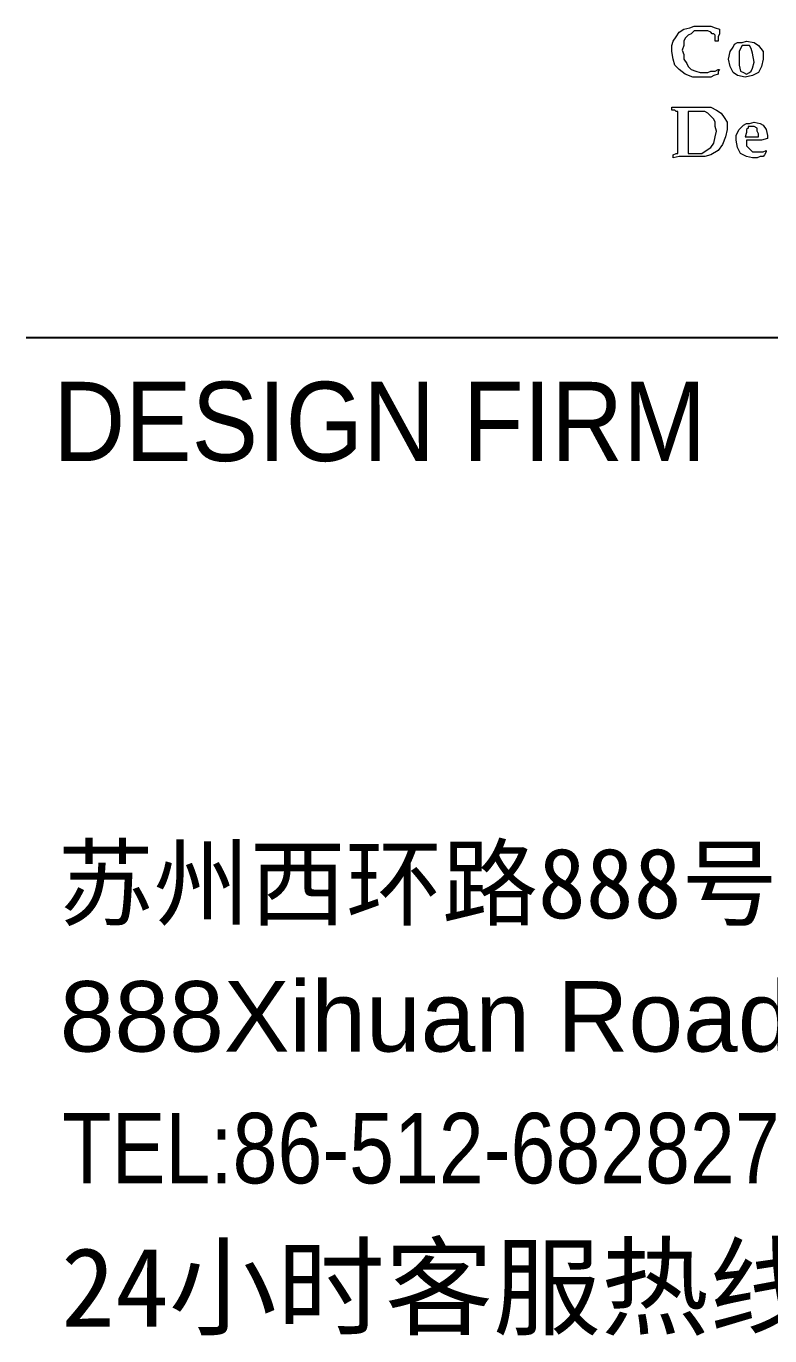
# Model space of a CAD drawing. Header units: millimetres. Extents: x -114775 to 228300, y -175499 to 108657.
# Drawn here: x -101218.99 to -101202.09, y -112158.54 to -112128.79 of the extents above; entities that cross this region are included whole.
import ezdxf
from ezdxf.enums import TextEntityAlignment as Align

# ---------------------------------------------------------------- set-up
doc = ezdxf.new("R2010")
doc.units = ezdxf.units.MM
doc.header["$LTSCALE"] = 1000
doc.layers.get('0').update_dxf_attribs({"linetype": 'CONTINUOUS'})
doc.layers.add('W-图框', color=251, linetype='CONTINUOUS')
doc.styles.add('A2图框$0$WMF-Arial0', font='arial.ttf')
doc.styles.add('A2图框$0$WMF-宋体0', font='')
doc.styles.add('A2图框$0$WMF-黑体0', font='simhei.ttf')
doc.styles.add('WORD-2', font='simhei.ttf')
doc.styles.add('WORD-3', font='')
doc.styles.get('A2图框$0$WMF-宋体0').set_extended_font_data('SimSun', bold=True)
doc.styles.get('WORD-3').set_extended_font_data('SimSun')

# ---------------------------------------------------------------- blocks, each defined once
blk = doc.blocks.new('gslogo')
at = {"color": 251, "lineweight": 0}
for p, q in [((5178.568, -2064.576), (5178.725, -2064.472)), ((5178.725, -2064.472), (5178.933, -2064.42)), ((5178.933, -2064.42), (5179.089, -2064.368)), ((5179.089, -2064.368), (5179.349, -2064.368)), ((5179.349, -2064.368), (5179.506, -2064.368)), ((5179.506, -2064.368), (5179.662, -2064.368)), ((5179.662, -2064.368), (5179.818, -2064.42)), ((5179.818, -2064.42), (5179.974, -2064.472)), ((5179.974, -2064.472), (5179.974, -2064.472)), ((5179.974, -2064.472), (5179.974, -2064.576)), ((5178.308, -2065.044), (5178.36, -2064.888)), ((5178.36, -2064.888), (5178.464, -2064.732)), ((5178.464, -2064.732), (5178.568, -2064.576)), ((5178.777, -2064.784), (5178.725, -2064.888)), ((5178.725, -2064.888), (5178.725, -2065.044)), ((5178.881, -2064.68), (5178.777, -2064.784)), ((5178.985, -2064.628), (5178.881, -2064.68)), ((5179.089, -2064.524), (5178.985, -2064.628)), ((5179.193, -2064.524), (5179.089, -2064.524)), ((5179.349, -2064.524), (5179.193, -2064.524)), ((5179.453, -2064.524), (5179.349, -2064.524)), ((5179.558, -2064.524), (5179.453, -2064.524)), ((5179.662, -2064.576), (5179.558, -2064.524)), ((5179.714, -2064.628), (5179.662, -2064.576)), ((5179.766, -2064.628), (5179.714, -2064.628)), ((5179.818, -2064.68), (5179.766, -2064.628)), ((5179.818, -2064.732), (5179.818, -2064.68)), ((5179.818, -2064.888), (5179.818, -2064.732)), ((5179.922, -2064.888), (5179.818, -2064.888)), ((5179.974, -2064.628), (5179.922, -2064.732)), ((5179.922, -2064.732), (5179.922, -2064.888)), ((5179.974, -2064.576), (5179.974, -2064.628)), ((5180.755, -2064.94), (5180.911, -2064.888)), ((5180.911, -2064.888), (5181.172, -2064.94)), ((5178.308, -2065.253), (5178.308, -2065.044)), ((5178.36, -2065.513), (5178.308, -2065.253)), ((5178.725, -2065.044), (5178.672, -2065.201)), ((5178.672, -2065.201), (5178.725, -2065.357)), ((5178.725, -2065.357), (5178.725, -2065.513)), ((5180.287, -2065.513), (5180.339, -2065.253)), ((5180.339, -2065.253), (5180.443, -2065.096)), ((5180.443, -2065.096), (5180.495, -2064.992)), ((5180.495, -2064.992), (5180.599, -2064.94)), ((5180.599, -2064.94), (5180.755, -2064.94)), ((5180.703, -2065.149), (5180.651, -2065.253)), ((5180.651, -2065.253), (5180.651, -2065.461)), ((5180.755, -2065.044), (5180.703, -2065.149)), ((5180.859, -2065.044), (5180.755, -2065.044)), ((5181.015, -2065.044), (5180.859, -2065.044)), ((5181.068, -2065.149), (5181.015, -2065.044)), ((5181.12, -2065.305), (5181.068, -2065.149)), ((5181.172, -2065.617), (5181.12, -2065.305)), ((5181.172, -2064.94), (5181.328, -2065.044)), ((5181.328, -2065.044), (5181.484, -2065.253)), ((5181.484, -2065.253), (5181.484, -2065.513)), ((5178.412, -2065.721), (5178.36, -2065.513)), ((5178.568, -2065.877), (5178.412, -2065.721)), ((5178.725, -2065.513), (5178.829, -2065.669)), ((5178.829, -2065.669), (5178.881, -2065.773)), ((5178.881, -2065.773), (5178.985, -2065.877)), ((5180.339, -2065.773), (5180.287, -2065.513)), ((5180.287, -2065.513), (5180.287, -2065.513)), ((5180.443, -2065.982), (5180.339, -2065.773)), ((5180.651, -2065.461), (5180.651, -2065.721)), ((5180.651, -2065.461), (5180.651, -2065.461)), ((5180.651, -2065.721), (5180.703, -2065.93)), ((5181.068, -2065.93), (5181.12, -2065.825)), ((5181.12, -2065.825), (5181.172, -2065.617)), ((5181.432, -2065.773), (5181.328, -2065.982)), ((5181.484, -2065.513), (5181.432, -2065.773)), ((5178.777, -2066.034), (5178.568, -2065.877)), ((5179.037, -2066.138), (5178.777, -2066.034)), ((5178.985, -2065.877), (5179.141, -2065.93)), ((5179.349, -2066.138), (5179.037, -2066.138)), ((5179.141, -2065.93), (5179.297, -2065.982)), ((5179.297, -2065.982), (5179.453, -2065.982)), ((5179.506, -2066.138), (5179.349, -2066.138)), ((5179.453, -2065.982), (5179.558, -2065.982)), ((5179.662, -2066.138), (5179.506, -2066.138)), ((5179.558, -2065.982), (5179.662, -2065.93)), ((5179.662, -2065.93), (5179.818, -2065.93)), ((5179.766, -2066.086), (5179.662, -2066.138)), ((5179.922, -2066.034), (5179.766, -2066.086)), ((5179.818, -2065.93), (5179.922, -2065.877)), ((5179.922, -2065.877), (5179.974, -2065.877)), ((5179.974, -2065.877), (5179.922, -2065.93)), ((5179.922, -2065.877), (5179.922, -2065.877)), ((5179.922, -2065.93), (5179.922, -2066.034)), ((5180.599, -2066.086), (5180.443, -2065.982)), ((5180.859, -2066.138), (5180.599, -2066.086)), ((5180.703, -2065.93), (5180.807, -2065.982)), ((5180.807, -2065.982), (5180.911, -2066.034)), ((5181.12, -2066.086), (5180.859, -2066.138)), ((5180.911, -2066.034), (5181.015, -2065.982)), ((5181.015, -2065.982), (5181.068, -2065.93)), ((5181.328, -2065.982), (5181.12, -2066.086)), ((5178.308, -2067.283), (5178.308, -2067.179)), ((5178.308, -2067.179), (5178.516, -2067.179)), ((5178.516, -2067.179), (5178.725, -2067.179)), ((5178.725, -2067.179), (5179.349, -2067.179)), ((5179.349, -2067.179), (5179.662, -2067.179)), ((5179.662, -2067.179), (5179.87, -2067.283)), ((5178.412, -2067.283), (5178.308, -2067.283)), ((5178.464, -2067.335), (5178.412, -2067.283)), ((5178.516, -2067.335), (5178.464, -2067.335)), ((5178.516, -2067.387), (5178.516, -2067.335)), ((5178.516, -2067.335), (5178.516, -2067.335)), ((5178.516, -2067.544), (5178.516, -2067.387)), ((5178.516, -2067.7), (5178.516, -2067.544)), ((5179.037, -2067.335), (5178.881, -2067.335)), ((5178.881, -2067.335), (5178.881, -2068.116)), ((5179.141, -2067.335), (5179.037, -2067.335)), ((5179.349, -2067.335), (5179.141, -2067.335)), ((5179.453, -2067.335), (5179.349, -2067.335)), ((5179.558, -2067.387), (5179.453, -2067.335)), ((5179.662, -2067.492), (5179.558, -2067.387)), ((5179.766, -2067.596), (5179.662, -2067.492)), ((5179.818, -2067.7), (5179.766, -2067.596)), ((5179.87, -2067.283), (5180.026, -2067.387)), ((5180.026, -2067.387), (5180.13, -2067.544)), ((5180.13, -2067.544), (5180.234, -2067.7)), ((5178.516, -2067.96), (5178.516, -2067.7)), ((5178.516, -2068.481), (5178.516, -2067.96)), ((5178.881, -2068.116), (5178.881, -2068.533)), ((5179.818, -2067.856), (5179.818, -2067.7)), ((5179.87, -2068.012), (5179.818, -2067.856)), ((5179.818, -2068.22), (5179.87, -2068.012)), ((5180.234, -2067.96), (5180.182, -2068.22)), ((5180.234, -2067.7), (5180.234, -2067.96)), ((5180.547, -2068.168), (5180.599, -2068.064)), ((5180.599, -2068.064), (5180.651, -2067.96)), ((5180.651, -2067.96), (5180.703, -2067.908)), ((5180.703, -2067.908), (5180.807, -2067.804)), ((5180.807, -2067.804), (5180.911, -2067.752)), ((5180.911, -2068.064), (5180.859, -2068.22)), ((5180.911, -2067.752), (5181.015, -2067.752)), ((5180.963, -2067.908), (5180.911, -2067.96)), ((5180.911, -2067.96), (5180.911, -2068.064)), ((5181.015, -2067.856), (5180.963, -2067.856)), ((5180.963, -2067.856), (5180.963, -2067.908)), ((5181.015, -2067.752), (5181.172, -2067.7)), ((5181.12, -2067.856), (5181.015, -2067.856)), ((5181.172, -2067.856), (5181.12, -2067.856)), ((5181.172, -2067.7), (5181.38, -2067.752)), ((5181.276, -2067.908), (5181.172, -2067.856)), ((5181.276, -2068.012), (5181.276, -2067.908)), ((5181.328, -2068.116), (5181.276, -2068.012)), ((5181.328, -2068.22), (5181.328, -2068.116)), ((5181.38, -2067.752), (5181.484, -2067.804)), ((5181.484, -2067.804), (5181.588, -2067.96)), ((5181.588, -2067.96), (5181.64, -2068.168)), ((5178.516, -2068.793), (5178.516, -2068.481)), ((5178.881, -2068.533), (5178.881, -2068.793)), ((5179.662, -2068.585), (5179.766, -2068.429)), ((5179.766, -2068.429), (5179.818, -2068.22)), ((5180.078, -2068.481), (5179.922, -2068.689)), ((5180.182, -2068.22), (5180.078, -2068.481)), ((5180.547, -2068.325), (5180.547, -2068.168)), ((5180.599, -2068.585), (5180.547, -2068.325)), ((5180.859, -2068.22), (5181.015, -2068.22)), ((5180.859, -2068.22), (5180.859, -2068.22)), ((5181.172, -2068.325), (5180.911, -2068.325)), ((5180.911, -2068.325), (5180.911, -2068.533)), ((5180.911, -2068.533), (5181.015, -2068.637)), ((5181.015, -2068.22), (5181.12, -2068.22)), ((5181.12, -2068.22), (5181.224, -2068.22)), ((5181.328, -2068.325), (5181.172, -2068.325)), ((5181.224, -2068.22), (5181.328, -2068.22)), ((5181.432, -2068.325), (5181.328, -2068.325)), ((5181.64, -2068.273), (5181.432, -2068.325)), ((5181.64, -2068.168), (5181.64, -2068.22)), ((5181.64, -2068.22), (5181.64, -2068.273)), ((5178.36, -2068.845), (5178.464, -2068.793)), ((5178.36, -2068.949), (5178.36, -2068.845)), ((5178.568, -2068.897), (5178.36, -2068.949)), ((5178.36, -2068.949), (5178.36, -2068.949)), ((5178.464, -2068.793), (5178.516, -2068.793)), ((5178.725, -2068.897), (5178.568, -2068.897)), ((5179.193, -2068.897), (5178.725, -2068.897)), ((5178.881, -2068.793), (5178.985, -2068.793)), ((5178.881, -2068.793), (5178.881, -2068.793)), ((5178.985, -2068.793), (5179.089, -2068.793)), ((5179.089, -2068.793), (5179.349, -2068.793)), ((5179.453, -2068.897), (5179.193, -2068.897)), ((5179.349, -2068.793), (5179.506, -2068.689)), ((5179.662, -2068.845), (5179.453, -2068.897)), ((5179.506, -2068.689), (5179.662, -2068.585)), ((5179.922, -2068.689), (5179.662, -2068.845)), ((5180.703, -2068.793), (5180.599, -2068.585)), ((5180.911, -2068.897), (5180.703, -2068.793)), ((5181.12, -2068.949), (5180.911, -2068.897)), ((5181.015, -2068.637), (5181.12, -2068.741)), ((5181.12, -2068.741), (5181.276, -2068.741)), ((5181.276, -2068.949), (5181.12, -2068.949)), ((5181.276, -2068.741), (5181.38, -2068.741)), ((5181.38, -2068.897), (5181.276, -2068.949)), ((5181.38, -2068.741), (5181.432, -2068.741)), ((5181.484, -2068.897), (5181.38, -2068.897)), ((5181.432, -2068.741), (5181.484, -2068.741)), ((5181.484, -2068.741), (5181.588, -2068.689)), ((5181.536, -2068.845), (5181.484, -2068.897)), ((5181.588, -2068.741), (5181.536, -2068.845)), ((5181.588, -2068.689), (5181.588, -2068.741)), ((5181.588, -2068.689), (5181.588, -2068.689))]:
    blk.add_line(p, q, dxfattribs=at)
blk = doc.blocks.new('A2 图框')
at = {"layer": 'W-图框', "ltscale": 0.01}
blk.add_line((-6, 368), (-58, 368), dxfattribs=at)
at = {"layer": 'W-图框', "xscale": 0.6533317239809548, "yscale": 0.6533317239809548, "zscale": 0.6533317239809548}
blk.add_blockref('gslogo', (-3426.481, 1723.795), dxfattribs=at)
at = {"layer": 'W-图框', "lineweight": 0, "style": 'A2图框$0$WMF-Arial0'}
for s, height, width, p in [('DESIGN FIRM  ', 1.8, 0.9, (-57.383, 365.2)), ('TEL:86-512-68282740 / FAX:86-512-68282741', 1.6, 0.82, (-57.179, 348.793))]:
    blk.add_text(s, height=height, dxfattribs=dict(at, width=width)).set_placement(p)
at = {"layer": 'W-图框', "lineweight": 0}
for s, height, style, p in [('苏州西环路888号  邮编：', 1.6, 'A2图框$0$WMF-宋体0', (-57.282, 354.814)), ('888Xihuan Road,Suzhou,China', 1.6, 'A2图框$0$WMF-Arial0', (-57.236, 351.786)), ('24小时客服热线:400 828 6188', 1.8, 'A2图框$0$WMF-黑体0', (-57.206, 345.536))]:
    blk.add_text(s, height=height, dxfattribs=dict(at, style=style)).set_placement(p)
at = {"layer": 'W-图框', "color": 35, "lineweight": 0, "style": 'WORD-3', "width": 0.65}
blk.add_attdef('建设单位', text='', height=3, dxfattribs=at).set_placement((-32, 300.486), align=Align.MIDDLE)
at = {"layer": 'W-图框', "color": 35, "ltscale": 1000, "style": 'WORD-2'}
for tag, height, width, p in [('项目名称英文翻译', 3.5, 0.8, (-21.14, 246.277)), ('项目名称', 7, 0.7, (-41.375, 246.277)), ('项目名称', 7, 0.7, (-30.732, 246.277))]:
    blk.add_attdef(tag, text='', height=height, rotation=90, dxfattribs=dict(at, width=width)).set_placement(p, align=Align.MIDDLE)
at = {"layer": 'W-图框', "color": 35, "lineweight": 0, "style": 'WORD-2'}
for tag, p in [('2013.01.01', (-41.463, 175.996)), ('2013.03.01', (-13.424, 175.996)), ('2013.05.01', (-41.463, 168.996)), ('2013.06.01', (-13.424, 168.996)), ('2013.08.01', (-41.463, 161.996)), ('2013.09.01', (-13.424, 161.996)), ('2013.09.01', (-32, 112.996))]:
    blk.add_attdef(tag, text='', height=1.8, dxfattribs=at).set_placement(p, align=Align.MIDDLE)
at = {"layer": 'W-图框', "color": 35, "ltscale": 1000, "style": 'WORD-2', "width": 0.78}
blk.add_attdef('FS2011000', text='', height=3.5, dxfattribs=at).set_placement((-32, 11.452), align=Align.MIDDLE)

msp = doc.modelspace()

# ---------------------------------------------------------------- block references
at = {"layer": 'W-图框'}
msp.add_blockref('A2 图框', (-101160.994, -112503.868), dxfattribs=at)

doc.saveas('drawing.dxf')
